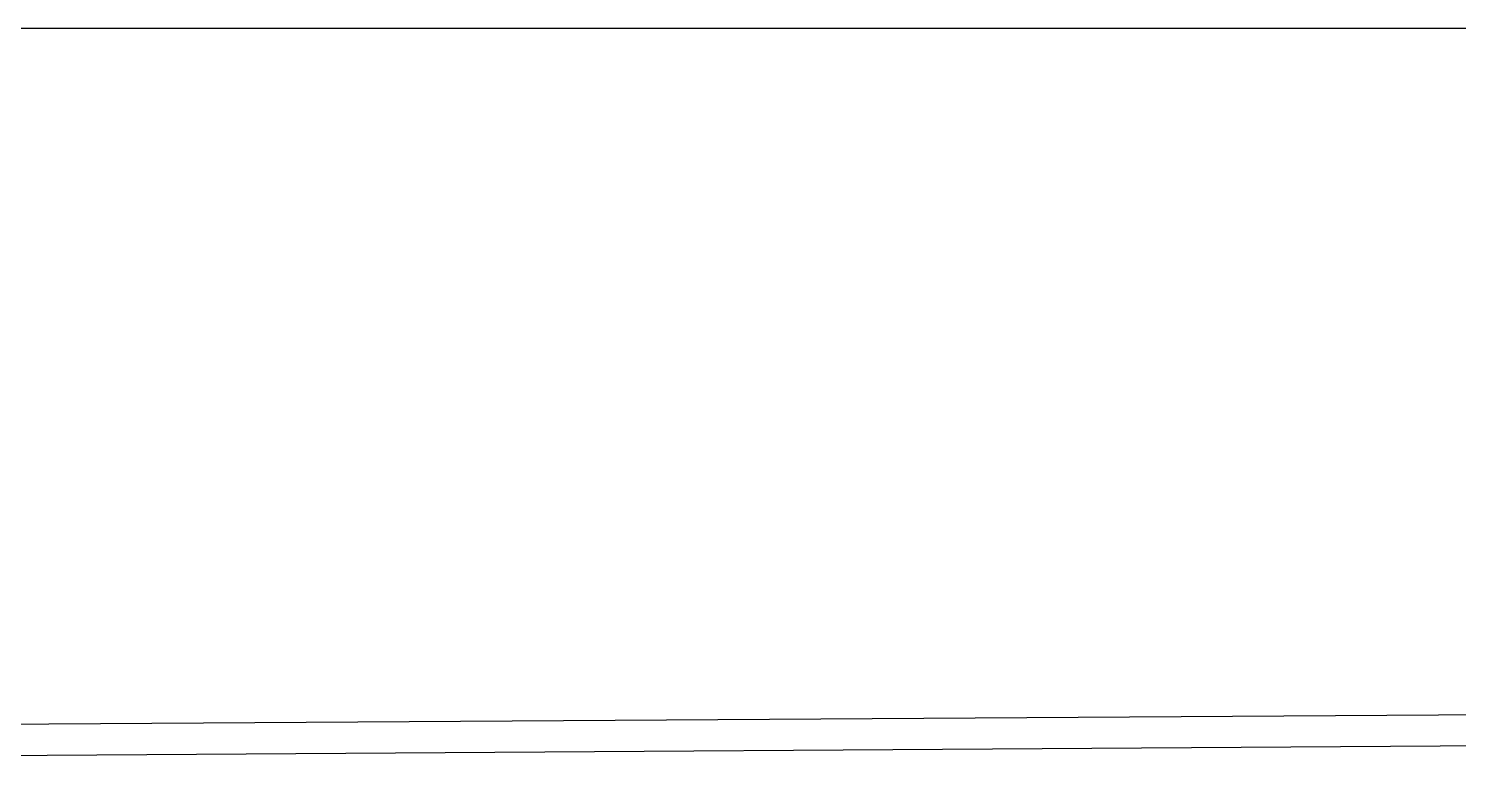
# Model space of a CAD drawing. Extents: x 59 to 2996, y -153 to 1402.
# Drawn here: x 757.78 to 764.58, y 446.84 to 450.36 of the extents above; entities that cross this region are included whole.
import ezdxf

# ---------------------------------------------------------------- set-up
doc = ezdxf.new("R2010")
doc.units = 0
doc.layers.add('BLACK', color=7, linetype='CONTINUOUS')

msp = doc.modelspace()

# ---------------------------------------------------------------- linework, layer by layer
at = {"layer": 'BLACK', "linetype": 'Continuous'}
for p, q in [((757.8111, 450.3573), (752.8181, 450.3573)), ((757.8141, 450.357), (757.8111, 450.3573)), ((757.8181, 450.3573), (757.8141, 450.357)), ((771.2801, 450.3573), (757.8181, 450.3573)), ((748.6841, 446.9857), (771.3011, 447.1367)), ((771.3741, 446.9872), (748.6281, 446.8354))]:
    msp.add_line(p, q, dxfattribs=at)

doc.saveas('drawing.dxf')
